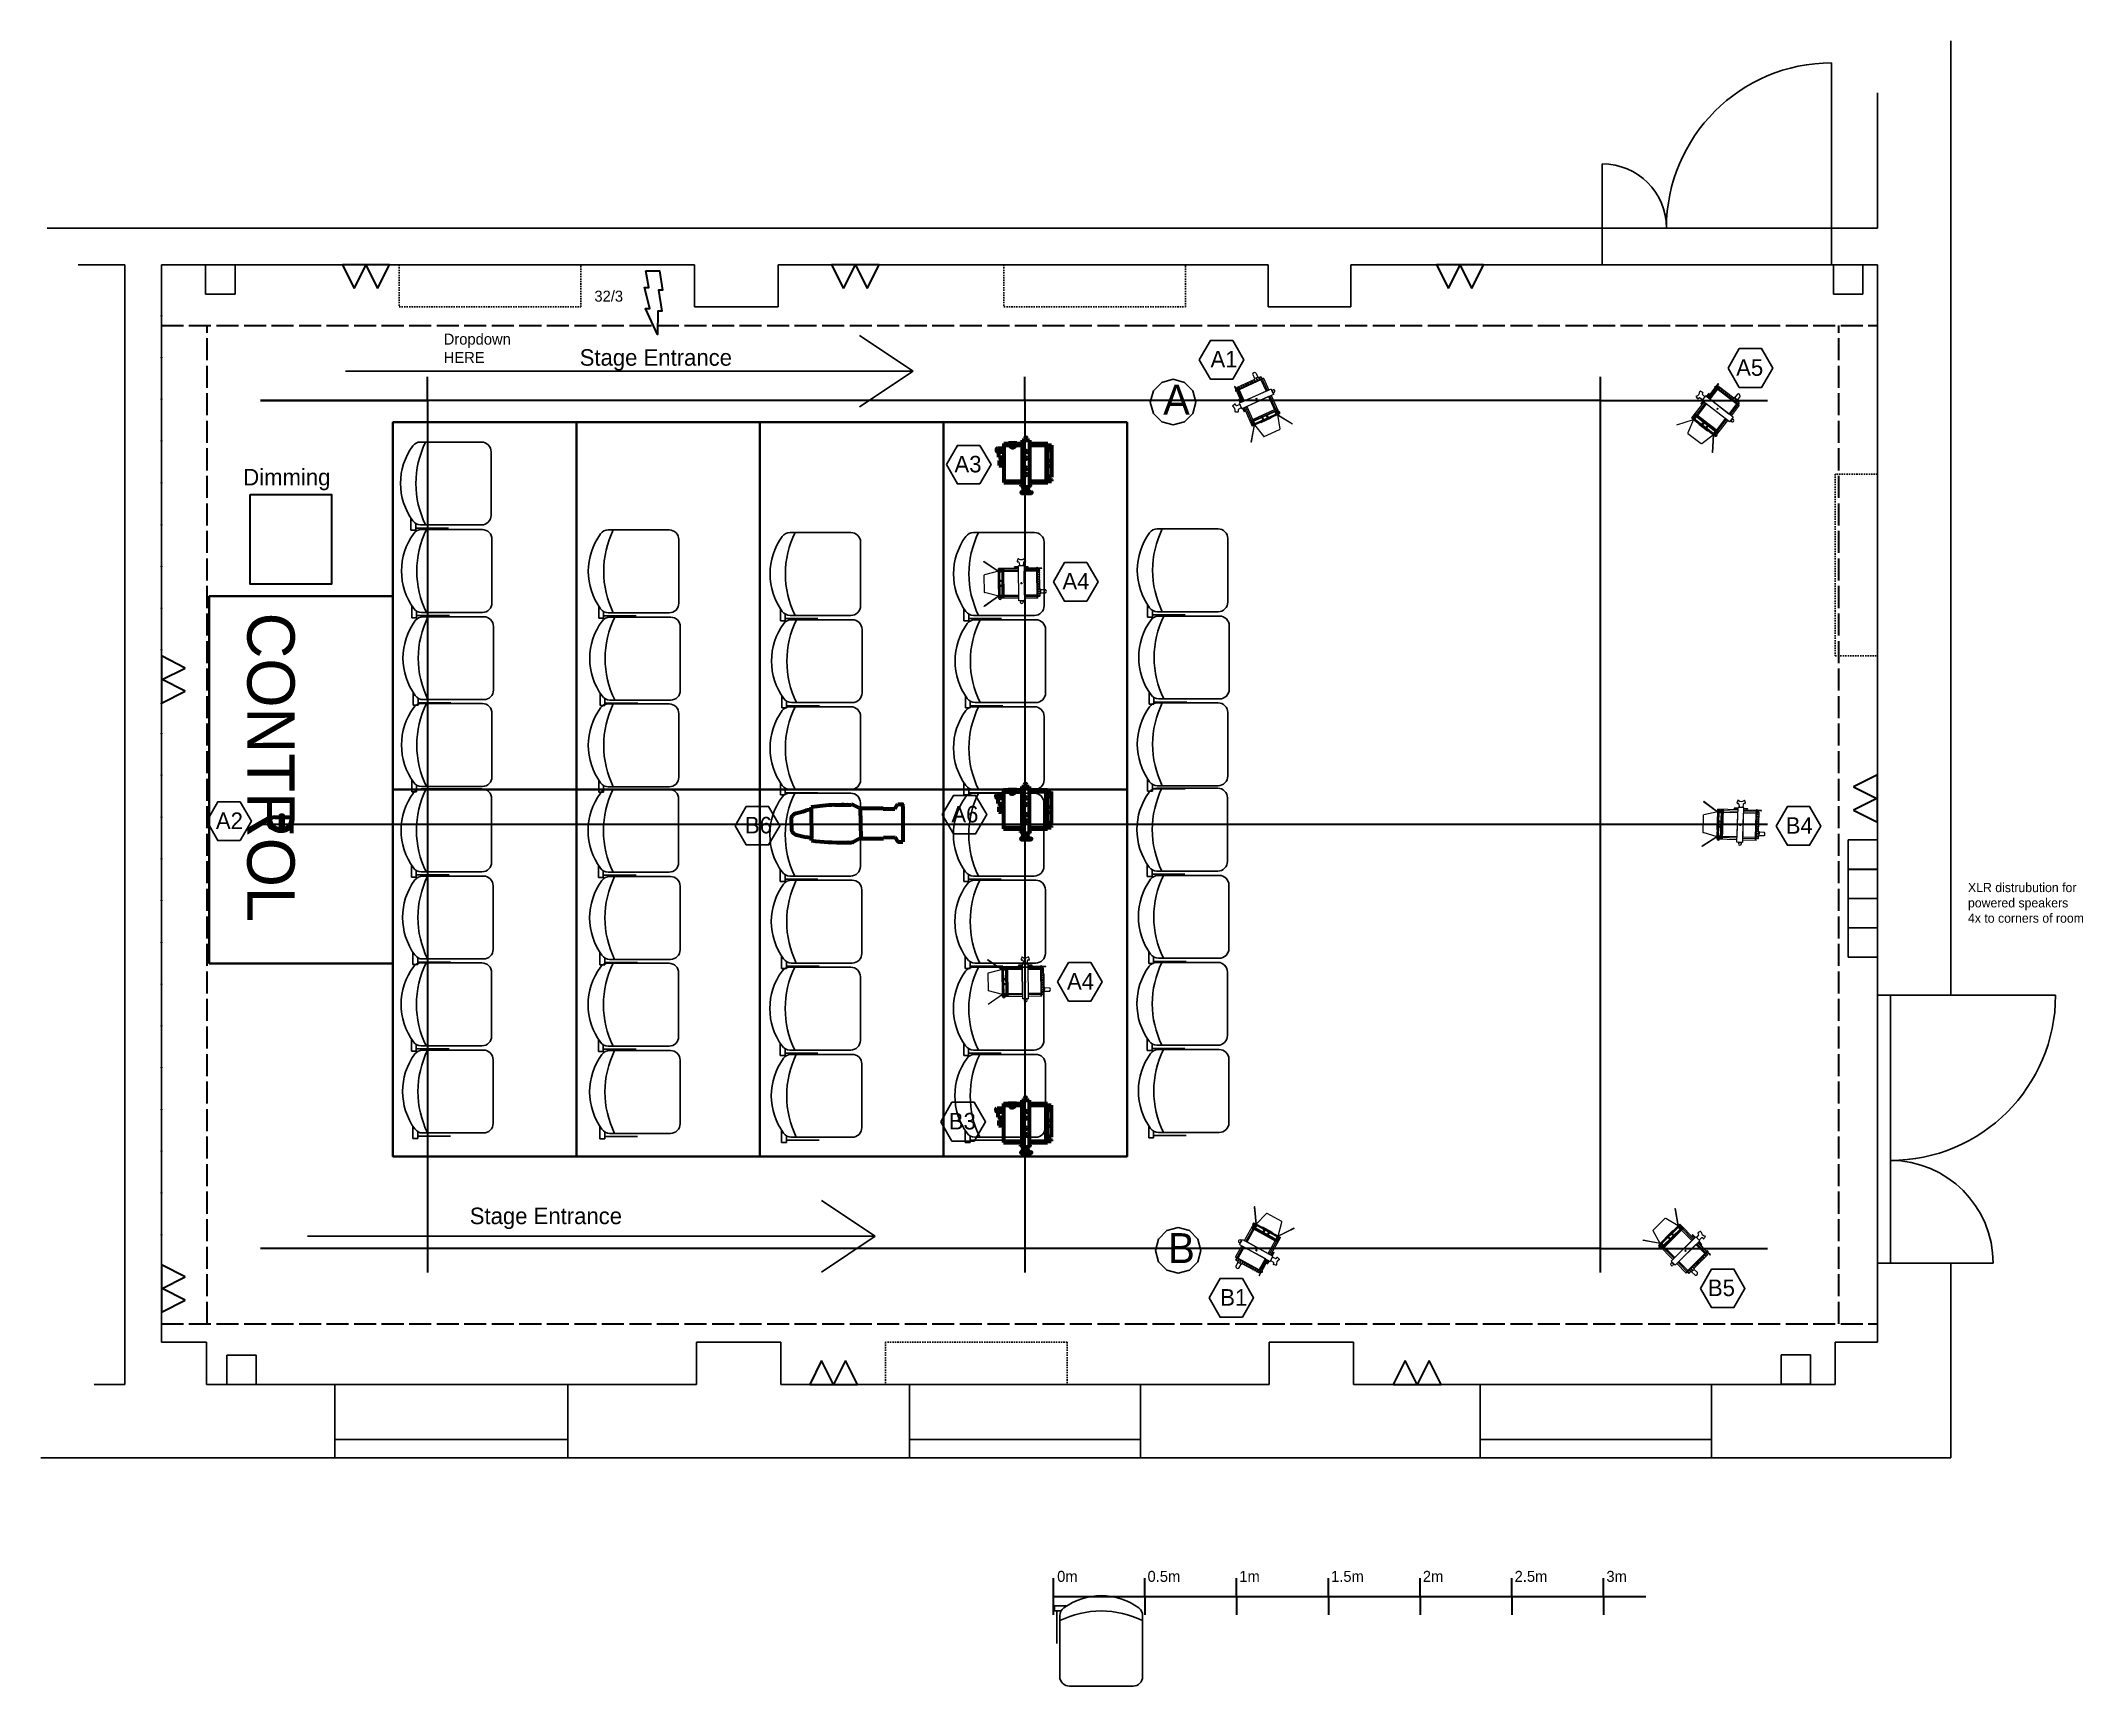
# Model space of a CAD drawing. Header units: millimetres. Extents: x -66 to 1047, y -164 to 732.
import ezdxf

# ---------------------------------------------------------------- set-up
doc = ezdxf.new("R2010")
doc.units = ezdxf.units.MM
doc.linetypes.add('ACAD_ISO02W100', pattern=[15, 12, -3])
doc.linetypes.add('JIS_02_0.7', pattern=[1.35, 0.75, -0.6])
for name, color, linetype, lineweight in [('Curtain Track', 104, 'ACAD_ISO02W100', 30), ('LANTERNS', 7, 'Continuous', 20), ('LX', 7, 'Continuous', 60), ('Rig', 30, 'Continuous', 30), ('SCALE', 230, 'Continuous', 30), ('Sockets', 40, 'Continuous', 30), ('Staging', 96, 'Continuous', 35)]:
    doc.layers.add(name, color=color, linetype=linetype, lineweight=lineweight)
for name, color, linetype in [('Doors', 16, 'Continuous'), ('LX NOTES', 210, 'Continuous'), ('Notes', 10, 'Continuous'), ('Radiators', 19, 'JIS_02_0.7'), ('SEAT', 8, 'Continuous'), ('TEXT', 5, 'Continuous'), ('Windows', 150, 'Continuous'), ('XLR', 220, 'Continuous')]:
    doc.layers.add(name, color=color, linetype=linetype)

# ---------------------------------------------------------------- blocks, each defined once
blk = doc.blocks.new('1525059p')
at = {"layer": 'SEAT'}
for p, q in [((0.005, -0.012), (0.005, 0.013)), ((0.005, 0.013), (0.067, 0.013)), ((0.005, -0.012), (0.04, -0.012)), ((0.017, -0.012), (0.017, -0.182))]:
    blk.add_line(p, q, dxfattribs=at)
blk.add_lwpolyline([(0.463, -0.037), (0.463, -0.353, -0.414214), (0.413, -0.403), (0.083, -0.403, -0.414214), (0.033, -0.353), (0.033, -0.037, -0.238831), (0.054, 0.003, -0.32753), (0.443, 0.003, -0.238831)], format="xyb", close=True, dxfattribs=at)
blk.add_arc((0.248, -0.5), 0.487, 63.8162, 116.1838, dxfattribs=at)
blk = doc.blocks.new('1KW')
at = {"layer": 'LX'}
for p, q in [((1047.8, 503.2), (1051.3, 503.2)), ((1047.8, 501.2), (1051.3, 501.2)), ((1048.3, 501.2), (1048.3, 498.2)), ((1051.3, 505.7), (1051.3, 484.4)), ((1051.3, 505.7), (1053.8, 505.7)), ((1051.3, 504.9), (1054.3, 504.9)), ((1053.8, 506), (1053.8, 505.7)), ((1053.8, 506), (1058.3, 506)), ((1054.6, 504.5), (1053.8, 505.7)), ((1057.6, 504.5), (1058.3, 505.7)), ((1057.9, 504.9), (1061.3, 504.9)), ((1058.3, 506), (1058.3, 505.7)), ((1058.3, 505.7), (1061.3, 505.7)), ((1061.3, 507.6), (1065.3, 507.6)), ((1061.3, 507.6), (1061.3, 495.1)), ((1062.4, 507.6), (1062.4, 507.9)), ((1062.4, 507.9), (1064.2, 507.9)), ((1062.6, 507.9), (1062.6, 508.5)), ((1062.6, 508.5), (1064.1, 508.5)), ((1062.9, 507.9), (1062.9, 508.5)), ((1063.7, 507.9), (1063.7, 508.5)), ((1064.1, 507.9), (1064.1, 508.5)), ((1064.2, 507.6), (1064.2, 507.9)), ((1065.3, 507.6), (1065.3, 495.1)), ((1065.3, 505.7), (1075.3, 505.7)), ((1065.3, 504.9), (1077.3, 504.9)), ((1074.3, 505.7), (1074.3, 484.4)), ((1074.9, 504.9), (1074.9, 485.2)), ((1074.9, 502.8), (1077.3, 502.8)), ((1074.9, 502.1), (1077.3, 502.1)), ((1075.3, 505.7), (1075.3, 504.9)), ((1077.3, 504.9), (1077.3, 487.3)), ((1077.3, 504.9), (1077.3, 487.3)), ((1048.3, 498.2), (1051.3, 498.2)), ((1048.8, 496.5), (1050.3, 496.7)), ((1048.8, 496.5), (1048.8, 493.7)), ((1048.8, 493.7), (1050.3, 493.5)), ((1050.3, 496.7), (1050.3, 493.5)), ((1050.3, 496.1), (1051.3, 496.1)), ((1050.3, 494.1), (1051.3, 494.1)), ((1061.3, 495.1), (1061.3, 481.9)), ((1065.3, 495.1), (1065.3, 481.9)), ((1074.9, 496.5), (1077.3, 496.5)), ((1074.9, 493.5), (1077.3, 493.5)), ((1051.3, 485.2), (1061.3, 485.2)), ((1051.3, 484.4), (1061.3, 484.4)), ((1060.8, 483.1), (1061.3, 483.8)), ((1060.8, 483.1), (1061.3, 483.1)), ((1060.8, 482.5), (1060.8, 483.1)), ((1060.8, 482.5), (1061.3, 482.5)), ((1061.2, 479.4), (1066.1, 479.4)), ((1061.2, 478.6), (1063.2, 478.4)), ((1065.3, 481.9), (1061.3, 481.9)), ((1062, 480.4), (1062, 481.9)), ((1062, 480.4), (1064.6, 480.4)), ((1063.2, 478.4), (1066.1, 478.6)), ((1064.6, 480.4), (1064.6, 481.9)), ((1065.3, 485.2), (1077.3, 485.2)), ((1065.3, 484.4), (1075.3, 484.4)), ((1065.3, 483.8), (1065.8, 483.1)), ((1065.3, 483.1), (1065.8, 483.1)), ((1065.3, 482.5), (1065.8, 482.5)), ((1065.8, 482.5), (1065.8, 483.1)), ((1074.9, 488), (1077.3, 488)), ((1074.9, 485.5), (1075.8, 485.5)), ((1075.3, 485.2), (1075.3, 484.4)), ((1075.8, 487.3), (1075.8, 485.5)), ((1075.8, 487.3), (1077.3, 487.3)), ((1075.8, 486.2), (1077.3, 486.2)), ((1076.1, 486.2), (1076.1, 485.5)), ((1076.1, 485.5), (1077, 485.5)), ((1077, 486.2), (1077.1, 486.2)), ((1077, 486.2), (1077, 485.5)), ((1077.1, 486.2), (1077.3, 485.9)), ((1077.3, 486.2), (1077.3, 485.2)), ((1077.3, 486.2), (1077.3, 485.2))]:
    blk.add_line(p, q, dxfattribs=at)
for points in [[(1057.1, 504.5, 0.170999), (1057, 504.7, 0.104844), (1056.8, 504.8, 0.06644), (1056.5, 505, 0.052582), (1056.1, 505, 0.052582), (1055.7, 505, 0.06644), (1055.4, 504.9, 0.104844), (1055.2, 504.7, 0.170999), (1055.1, 504.5, 0.170999), (1055.2, 504.3, 0.104844), (1055.4, 504.1, 0.06644), (1055.7, 504, 0.052582), (1056.1, 504, 0.052582), (1056.5, 504, 0.06644), (1056.8, 504.1, 0.104844), (1057, 504.3, 0.170999)], [(1057, 504.4, 0.170999), (1057, 504.5, 0.104844), (1056.8, 504.7, 0.06644), (1056.5, 504.8, 0.052582), (1056.1, 504.8, 0.052582), (1055.7, 504.8, 0.06644), (1055.5, 504.7, 0.104844), (1055.3, 504.5, 0.170999), (1055.2, 504.4, 0.170999), (1055.3, 504.3, 0.104844), (1055.4, 504.1, 0.06644), (1055.7, 504, 0.052582), (1056.1, 504, 0.052582), (1056.5, 504, 0.06644), (1056.8, 504.1, 0.104844), (1057, 504.3, 0.170999)]]:
    blk.add_lwpolyline(points, format="xyb", close=True, dxfattribs=at)
for centre in [(1063.3, 501.3), (1063.3, 488.8)]:
    blk.add_circle(centre, 0.55, dxfattribs=at)
for centre, radius, start, end in [((1048.4, 502.2), 1.19, 122.8605, 236.9244), ((1056.1, 505.1), 1.63, 203.1725, 336.6124), ((1063.3, 508.3), 0.767, 12.0626, 167.7222), ((1063.3, 497.8), 0.55, 359.8924, 179.8924), ((1063.3, 497.8), 0.55, 179.8924, 359.8924), ((1063.3, 492.3), 0.55, 359.8924, 179.8924), ((1063.3, 492.3), 0.55, 179.8924, 359.8924), ((1061.2, 479), 0.4, 89.8924, 269.8924), ((1060.9, 480.4), 1.02, 287.9397, 1.8611), ((1065.5, 480.4), 0.999, 177.2108, 252.5581), ((1066.1, 479), 0.4, 269.8924, 89.8924)]:
    blk.add_arc(centre, radius, start, end, dxfattribs=at)
blk = doc.blocks.new('1KW new')
at = {"layer": 'Sockets'}
blk.add_blockref('1KW', (-1063.4, -495.1), dxfattribs=at)
blk = doc.blocks.new('S4')
at = {"layer": 'LX'}
for p, q in [((1193.5, 492.2, 17732), (1197.1, 493.1, 17732)), ((1197.1, 493.1, 17732), (1198.7, 493.5, 17732)), ((1201.7, 494.1, 17732), (1198.7, 493.5, 17732)), ((1201.7, 495.4, 17732), (1201.7, 494.1, 17732)), ((1201.7, 494.1, 17732), (1201.8, 478.5, 17732)), ((1214.4, 496.6, 17732), (1218.2, 496.7, 17732)), ((1218.2, 496.7, 17732), (1219.7, 496.7, 17732)), ((1219.7, 496.7, 17732), (1221.5, 496.7, 17732)), ((1221.5, 496.7, 17732), (1221.4, 496.7, 17732)), ((1221.5, 496.7, 17732), (1223.3, 496.7, 17732)), ((1222.1, 496.7, 17732), (1223.3, 496.7, 17732)), ((1227.5, 495, 17732), (1224.6, 496.5, 17732)), ((1228.4, 494.8, 17732), (1240.9, 494.9, 17732)), ((1228.4, 494.8, 17732), (1228.6, 478.3, 17732)), ((1240.9, 494.9, 17732), (1240.9, 494.4, 17732)), ((1240.9, 494.4, 17732), (1245.3, 494.4, 17732)), ((1245.3, 494.4, 17732), (1246.6, 494.4, 17732)), ((1246.1, 494.4, 17732), (1246.8, 494.5, 17732)), ((1246.8, 494.5, 17732), (1246.8, 494.5, 17732)), ((1246.8, 494.5, 17732), (1247.2, 494.5, 17732)), ((1247.2, 494.5, 17732), (1248.8, 497, 17732)), ((1248.8, 497, 17732), (1251.4, 497, 17732)), ((1248.8, 497, 17732), (1251.5, 497, 17732)), ((1251.5, 495.7, 17732), (1251.5, 497, 17732)), ((1251.5, 495.7, 17732), (1251.6, 476.5, 17732)), ((1190.8, 489.5, 17732), (1190.8, 489.3, 17732)), ((1190.8, 489.3, 17732), (1190.9, 483.1, 17732)), ((1190.8, 489.2, 17732), (1190.8, 489.3, 17732)), ((1190.9, 483, 17732), (1190.9, 483.1, 17732)), ((1193.6, 480.3, 17732), (1197.2, 479.4, 17732)), ((1197.2, 479.4, 17732), (1198.8, 479.1, 17732)), ((1201.8, 478.5, 17732), (1198.8, 479.1, 17732)), ((1201.8, 477.2, 17732), (1201.8, 478.5, 17732)), ((1241, 478.9, 17732), (1247.4, 479, 17732)), ((1241, 478.9, 17732), (1241, 478.4, 17732)), ((1249, 476.5, 17732), (1247.4, 479, 17732)), ((1219.9, 476.2, 17732), (1221.6, 476.2, 17732)), ((1221.1, 476.2, 17732), (1221.2, 476.2, 17732)), ((1221.7, 476.2, 17732), (1221.6, 476.2, 17732)), ((1221.8, 476.2, 17732), (1223.5, 476.2, 17732)), ((1227.7, 478.1, 17732), (1224.7, 476.5, 17732)), ((1228.6, 478.3, 17732), (1241, 478.4, 17732)), ((1249, 476.5, 17732), (1251.6, 476.5, 17732))]:
    blk.add_line(p, q, dxfattribs=at)
for centre, radius, start, end in [((1192.7, 489.3, 17732), 1.9, 133.097, 180.5069), ((1197.7, 483.7, 17732), 9.45, 116.6883, 132.1261), ((1220, 365.4, 17732), 131.3, 92.4657, 98.0308), ((1220, 365.4, 17732), 131.3, 90.1402, 90.8069), ((1223.4, 494.1, 17732), 2.66, 63.2933, 90.5069), ((1228.4, 496.7, 17732), 1.9, 243.2933, 270.5069), ((1251.4, 497, 17732), 0.038, 0.5069, 90.5069), ((1251.3, 495.7, 17732), 0.19, 324.7406, 0.5069), ((1192.8, 483.1, 17732), 1.9, 180.5069, 227.9168), ((1197.7, 488.8, 17732), 9.45, 228.8877, 244.3255), ((1217.9, 607.5, 17732), 131.3, 262.983, 270.8736), ((1223.5, 478.9, 17732), 2.66, 270.5069, 297.7205), ((1228.6, 476.4, 17732), 1.9, 90.5069, 117.7205), ((1249, 476.5, 17732), 0.038, 213.1072, 270.5069)]:
    blk.add_arc(centre, radius, start, end, dxfattribs=at)
blk = doc.blocks.new('S4 New')
at = {"layer": 'Sockets'}
blk.add_blockref('S4', (494.9, 264.1), dxfattribs=at)
blk = doc.blocks.new('s4 new new')
at = {"layer": 'Sockets'}
blk.add_blockref('S4 New', (-1714, -753.7), dxfattribs=at)
blk = doc.blocks.new('A$C06720938')
at = {"layer": 'LANTERNS'}
for p, q in [((0, 340), (1, 340)), ((54, 260), (0, 339)), ((55, 261), (1, 340)), ((54, 260), (75, 337)), ((169, 339), (78, 339)), ((191, 260), (172, 336)), ((245, 339), (191, 261)), ((246, 338), (191, 260)), ((245, 339), (246, 338)), ((41, 151), (42, 260)), ((41, 230), (204, 230)), ((42, 260), (205, 260)), ((42, 246), (47, 246)), ((42, 237), (205, 237)), ((46, 245), (46, 246)), ((46, 245), (55, 245)), ((46, 243), (55, 243)), ((46, 237), (46, 243)), ((46, 237), (55, 237)), ((47, 246), (47, 260)), ((47, 258), (53, 258)), ((47, 253), (53, 253)), ((47, 250), (53, 250)), ((198, 256), (48, 256)), ((48, 256), (48, 254)), ((198, 254), (48, 254)), ((50, 151), (51, 237)), ((51, 237), (51, 243)), ((53, 245), (53, 260)), ((53, 240), (53, 243)), ((53, 241), (194, 240)), ((53, 240), (55, 240)), ((93, 260), (54, 260)), ((54, 260), (54, 256)), ((55, 243), (55, 245)), ((55, 240), (192, 239)), ((55, 240), (55, 237)), ((57, 230), (188, 230)), ((57, 151), (57, 230)), ((57, 151), (57, 230)), ((58, 241), (58, 260)), ((62, 260), (58, 241)), ((153, 262), (93, 262)), ((93, 256), (93, 262)), ((105, 256), (105, 258)), ((109, 240), (105, 254)), ((112, 256), (112, 260)), ((112, 240), (112, 254)), ((134, 256), (134, 260)), ((134, 240), (134, 254)), ((138, 240), (141, 254)), ((141, 256), (142, 258)), ((153, 256), (153, 262)), ((191, 260), (153, 260)), ((184, 260), (189, 240)), ((188, 151), (188, 230)), ((188, 151), (188, 230)), ((189, 240), (189, 260)), ((191, 260), (191, 256)), ((201, 245), (192, 245)), ((192, 242), (192, 245)), ((201, 242), (192, 242)), ((194, 239), (192, 239)), ((192, 239), (192, 237)), ((201, 237), (192, 237)), ((194, 245), (194, 260)), ((201, 257), (194, 257)), ((201, 252), (194, 252)), ((201, 250), (194, 250)), ((194, 239), (194, 242)), ((195, 151), (196, 237)), ((196, 237), (196, 242)), ((198, 256), (198, 254)), ((201, 252), (201, 257)), ((201, 245), (201, 250)), ((201, 237), (201, 242)), ((204, 151), (205, 260)), ((26, 143), (19, 143)), ((26, 128), (19, 128)), ((26, 128), (26, 143)), ((27, 142), (26, 142)), ((27, 129), (26, 129)), ((27, 127), (27, 143)), ((28, 143), (27, 143)), ((28, 127), (27, 127)), ((28, 151), (218, 150)), ((28, 119), (28, 151)), ((28, 127), (28, 143)), ((28, 119), (218, 118)), ((41, 47), (41, 119)), ((50, 37), (50, 119)), ((57, 151), (188, 151)), ((57, 119), (188, 119)), ((57, 50), (57, 119)), ((57, 50), (57, 119)), ((118, 135), (128, 135)), ((123, 140), (123, 130)), ((188, 50), (188, 119)), ((188, 50), (188, 119)), ((195, 36), (195, 119)), ((202, 50), (202, 119)), ((211, 164), (204, 162)), ((204, 46), (204, 119)), ((210, 97), (211, 118)), ((211, 150), (211, 171)), ((211, 171), (213, 171)), ((212, 97), (213, 118)), ((213, 150), (213, 171)), ((218, 118), (218, 150)), ((218, 124), (218, 144)), ((220, 144), (218, 144)), ((220, 124), (218, 124)), ((235, 146), (220, 144)), ((235, 123), (220, 124)), ((240, 151), (240, 154)), ((240, 114), (240, 118)), ((255, 153), (243, 157)), ((255, 115), (243, 112)), ((41, 50), (204, 50)), ((41, 47), (204, 46)), ((51, 35), (65, 35)), ((53, 37), (53, 47)), ((57, 50), (188, 50)), ((62, 37), (62, 47)), ((65, 31), (65, 47)), ((65, 31), (88, 30)), ((67, 5), (67, 31)), ((75, 37), (75, 47)), ((78, 37), (78, 47)), ((86, 5), (86, 30)), ((88, 30), (88, 46)), ((88, 35), (193, 35)), ((91, 37), (92, 46)), ((101, 37), (101, 46)), ((105, 37), (105, 46)), ((114, 37), (114, 46)), ((118, 37), (118, 46)), ((127, 37), (127, 46)), ((131, 37), (131, 46)), ((140, 37), (140, 46)), ((144, 37), (144, 46)), ((153, 36), (154, 46)), ((157, 36), (157, 46)), ((167, 36), (167, 46)), ((170, 36), (170, 46)), ((180, 36), (180, 46)), ((183, 36), (183, 46)), ((191, 36), (191, 46)), ((202, 23), (202, 46)), ((202, 23), (204, 23)), ((210, 104), (204, 107)), ((204, 23), (204, 43)), ((210, 97), (212, 97))]:
    blk.add_line(p, q, dxfattribs=at)
for centre, radius, start, end in [((78, 336), 3, 89.7621, 164.7479), ((169, 336), 3, 14.1789, 89.7621), ((44, 253), 7.33, 107.0687, 252.4556), ((20, 135), 7.68, 102.2669, 257.2573), ((235, 151), 5, 275.4727, 359.7621), ((235, 118), 5, 359.7621, 84.0515), ((242, 154), 2.5, 74.238, 179.7621), ((242, 114), 2.5, 179.7621, 285.2862), ((278, 134), 26.5, 142.2094, 217.9662), ((255, 151), 2, 337.1742, 74.238), ((255, 117), 2, 285.2862, 22.35), ((51, 37), 1.75, 179.7621, 359.7621), ((64, 37), 1.75, 179.7621, 359.7621), ((77, 11), 11.5, 213.8115, 325.7128), ((77, 37), 1.75, 179.7621, 359.7621), ((90, 37), 1.75, 179.7621, 359.7621), ((103, 37), 1.75, 179.7621, 359.7621), ((116, 37), 1.75, 179.7621, 359.7621), ((129, 37), 1.75, 179.7621, 359.7621), ((142, 37), 1.75, 179.7621, 359.7621), ((155, 36), 1.75, 179.7621, 359.7621), ((168, 36), 1.75, 179.7621, 359.7621), ((181, 36), 1.75, 179.7621, 359.7621), ((193, 36), 1.75, 179.7621, 359.7621), ((204, 48), 2.5, 216.632, 89.7621), ((204, 48), 4.5, 269.7621, 89.7621)]:
    blk.add_arc(centre, radius, start, end, dxfattribs=at)
blk = doc.blocks.new('650W')
at = {"layer": 'LX', "xscale": 0.1, "yscale": 0.1, "zscale": 0.1, "rotation": 270}
blk.add_blockref('A$C06720938', (1047.9, 436.1), dxfattribs=at)
blk = doc.blocks.new('650W new')
at = {"layer": 'Sockets'}
blk.add_blockref('650W', (-1060.8, -423.2), dxfattribs=at)
blk = doc.blocks.new('birdie')
at = {"layer": 'LX'}
for p, q in [((646.5, 334), (657.5, 334)), ((648.7, 334), (648.7, 343.2)), ((655.1, 343.2), (655.1, 334))]:
    blk.add_line(p, q, dxfattribs=at)
blk.add_lwpolyline([(647.7, 338.6), (656.1, 338.6), (656.1, 340.2), (647.7, 340.2)], close=True, dxfattribs=at)
blk.add_circle((652, 339.5), 0.548, dxfattribs=at)
blk.add_arc((651.9, 343.3), 3.21, 358.6216, 181.3784, dxfattribs=at)
blk = doc.blocks.new('birdie new')
at = {"layer": 'LX'}
blk.add_blockref('birdie', (-652, -339.5), dxfattribs=at)

msp = doc.modelspace()

# ---------------------------------------------------------------- linework, layer by layer
for p, q in [((975, 630), (975, 732)), ((935, 630), (935, 703.7)), ((-20, 630), (-62.3, 630)), ((785, 630), (-20, 630)), ((910, 630), (935, 630)), ((975, 630), (975, 212)), ((-20, 610), (-45.4, 610)), ((-20, 0), (-20, 610)), ((129.5, 610), (0, 610)), ((0, 610), (0, 605)), ((0, 605), (0, 68)), ((228.5, 610), (129.5, 610)), ((290.5, 610), (228.5, 610)), ((290.5, 587), (290.5, 610)), ((459, 610), (336, 610)), ((336, 610), (336, 587)), ((558, 610), (459, 610)), ((603, 610), (558, 610)), ((603, 587), (603, 610)), ((785, 610), (648, 610)), ((648, 610), (648, 587)), ((910, 610), (785, 610)), ((935, 610), (910, 610)), ((935, 496), (935, 610)), ((336, 587), (290.5, 587)), ((648, 587), (603, 587)), ((935, 128.1), (935, 498.1)), ((935, 397), (935, 496)), ((935, 66), (935, 212)), ((0, 68), (0, 23)), ((935, 23), (935, 66)), ((975, 23), (975, 66)), ((24.5, 23), (0, 23)), ((24.5, 0), (24.5, 23)), ((291.5, 0), (291.5, 23)), ((291.5, 23), (337.5, 23)), ((337.5, 23), (337.5, 0)), ((603.5, 0), (603.5, 23)), ((603.5, 23), (649.5, 23)), ((649.5, 23), (649.5, 0)), ((912, 0), (912, 23)), ((912, 23), (935, 23)), ((975, 23), (975, -40)), ((-20, 0), (-36.6, 0)), ((24.5, 0), (94.5, 0)), ((94.5, 0), (221.5, 0)), ((221.5, 0), (291.5, 0)), ((337.5, 0), (407.5, 0)), ((407.5, 0), (533.5, 0)), ((533.5, 0), (603.5, 0)), ((649.5, 0), (718.5, 0)), ((718.5, 0), (844.5, 0)), ((844.5, 0), (912, 0)), ((-20, -40), (-65.7, -40)), ((0, -40), (-20, -40)), ((0, -40), (975, -40))]:
    msp.add_line(p, q)
at = {"layer": 'Curtain Track'}
for p, q in [((0, 577), (935, 577)), ((25, 33), (25, 577)), ((914, 33), (914, 577)), ((0, 33), (935, 33))]:
    msp.add_line(p, q, dxfattribs=at)
at = {"layer": 'Doors'}
for p, q in [((910, 630), (910, 720)), ((785, 630), (785, 665)), ((785, 630), (785, 610)), ((785, 630), (910, 630)), ((910, 630), (910, 610)), ((785, 610), (820, 610)), ((820, 610), (910, 610)), ((935, 122), (935, 212)), ((935, 212), (942, 212)), ((942, 212), (1032, 212)), ((942, 212), (942, 66)), ((935, 66), (935, 122)), ((942, 66), (935, 66)), ((942, 66), (998, 66))]:
    msp.add_line(p, q, dxfattribs=at)
for centre, radius, start, end in [((910, 630), 90, 90, 180), ((785, 630), 35, 0, 90), ((942, 212), 90, 270, 0), ((942, 66), 56, 0, 90)]:
    msp.add_arc(centre, radius, start, end, dxfattribs=at)
at = {"layer": 'LX NOTES'}
for points in [[(565.4, 558.3), (571.5, 547.7), (583.7, 547.7), (589.7, 558.3), (583.7, 568.8), (571.5, 568.8)], [(853.6, 553.7), (859.7, 543.2), (871.8, 543.2), (877.9, 553.7), (871.8, 564.3), (859.7, 564.3)], [(538.8, 535.2), (540.5, 529), (545, 524.4), (551.2, 522.8), (557.4, 524.4), (561.9, 529), (563.6, 535.2), (561.9, 541.4), (557.4, 545.9), (551.2, 547.6), (545, 545.9), (540.5, 541.4)], [(427.7, 501.1), (433.7, 490.6), (445.9, 490.6), (452, 501.1), (445.9, 511.6), (433.7, 511.6)], [(486, 437.3), (492.1, 426.7), (504.2, 426.7), (510.3, 437.3), (504.2, 447.8), (492.1, 447.8)], [(24.7, 306.8), (30.7, 296.3), (42.9, 296.3), (49, 306.8), (42.9, 317.4), (30.7, 317.4)], [(312.6, 304.4), (318.6, 293.9), (330.8, 293.9), (336.9, 304.4), (330.8, 314.9), (318.6, 314.9)], [(425.4, 310.4), (431.5, 299.9), (443.6, 299.9), (449.7, 310.4), (443.6, 320.9), (431.5, 320.9)], [(879.8, 304.2), (885.9, 293.7), (898, 293.7), (904.1, 304.2), (898, 314.8), (885.9, 314.8)], [(488.2, 219.3), (494.3, 208.8), (506.4, 208.8), (512.5, 219.3), (506.4, 229.8), (494.3, 229.8)], [(424.7, 143.1), (430.7, 132.6), (442.9, 132.6), (449, 143.1), (442.9, 153.7), (430.7, 153.7)], [(541.6, 73), (543.2, 66.8), (547.8, 62.3), (554, 60.6), (560.2, 62.3), (564.7, 66.8), (566.4, 73), (564.7, 79.2), (560.2, 83.8), (554, 85.4), (547.8, 83.8), (543.2, 79.2)], [(570.8, 47.1), (576.8, 36.6), (589, 36.6), (595.1, 47.1), (589, 57.7), (576.8, 57.7)], [(838.5, 52.3), (844.6, 41.8), (856.8, 41.8), (862.8, 52.3), (856.8, 62.8), (844.6, 62.8)]]:
    msp.add_lwpolyline(points, close=True, dxfattribs=at)
at = {"layer": 'Radiators'}
for p, q in [((129.5, 610), (129.5, 587)), ((228.5, 587), (228.5, 610)), ((459, 610), (459, 587)), ((558, 587), (558, 610)), ((129.5, 587), (228.5, 587)), ((459, 587), (558, 587)), ((935, 496), (912, 496)), ((912, 496), (912, 397)), ((912, 397), (935, 397)), ((493.5, 23), (394.5, 23)), ((394.5, 23), (394.5, 0)), ((493.5, 23), (493.5, 0))]:
    msp.add_line(p, q, dxfattribs=at)
at = {"layer": 'Rig'}
for p, q in [((145, 536), (145, 549)), ((470.5, 536), (470.5, 549)), ((784, 61), (784, 549)), ((784, 536), (54, 536)), ((54, 536), (145, 536)), ((145, 536), (145, 74)), ((470.5, 536), (470.5, 74)), ((784, 536), (875, 536)), ((875, 305), (54, 305)), ((784, 74), (54, 74)), ((145, 74), (145, 61)), ((470.5, 74), (470.5, 61)), ((784, 74), (875, 74))]:
    msp.add_line(p, q, dxfattribs=at)
for p in [(0, 582.2), (0, 559.5), (0, 536.7), (0, 514), (0, 491.2), (0, 468.4), (0, 445.7), (0, 422.9), (0, 400.2), (0, 371), (0, 354.6), (0, 331.9), (0, 309.1), (0, 286.4), (0, 263.6), (0, 240.8), (0, 218.1), (0, 195.3), (0, 172.6), (0, 149.8), (0, 127), (0, 104.3), (0, 81.5)]:
    msp.add_point(p, dxfattribs=at)
at = {"layer": 'SCALE'}
for p, q in [((485.8, -105.6), (485.8, -125.6)), ((535.8, -115.6), (535.8, -105.6)), ((585.8, -115.6), (585.8, -105.6)), ((635.8, -115.6), (635.8, -105.6)), ((685.8, -115.6), (685.8, -105.6)), ((735.8, -115.6), (735.8, -105.6)), ((785.8, -115.6), (785.8, -105.6)), ((485.8, -115.6), (808.7, -115.6)), ((485.8, -115.6), (535.8, -115.6)), ((535.8, -115.6), (535.8, -125.6)), ((535.8, -115.6), (585.8, -115.6)), ((585.8, -115.6), (585.8, -125.6)), ((585.8, -115.6), (635.8, -115.6)), ((635.8, -115.6), (635.8, -125.6)), ((635.8, -115.6), (685.8, -115.6)), ((685.8, -115.6), (685.8, -125.6)), ((685.8, -115.6), (735.8, -115.6)), ((685.8, -115.6), (735.8, -115.6)), ((735.8, -115.6), (735.8, -125.6)), ((735.8, -115.6), (785.8, -115.6)), ((785.8, -115.6), (785.8, -125.6))]:
    msp.add_line(p, q, dxfattribs=at)
at = {"layer": 'Sockets'}
for p, q in [((111.6, 610), (98.6, 610)), ((98.6, 610), (105.1, 597)), ((105.1, 597), (111.6, 610)), ((124.3, 610), (111.3, 610)), ((111.3, 610), (117.8, 597)), ((117.8, 597), (124.3, 610)), ((378.1, 610), (365.1, 610)), ((365.1, 610), (371.6, 597)), ((371.6, 597), (378.1, 610)), ((391.1, 610), (378.1, 610)), ((378.1, 610), (384.6, 597)), ((384.6, 597), (391.1, 610)), ((707.7, 610), (694.7, 610)), ((694.7, 610), (701.2, 597)), ((701.2, 597), (707.7, 610)), ((720.4, 610), (707.4, 610)), ((707.4, 610), (713.9, 597)), ((713.9, 597), (720.4, 610)), ((13, 390.3), (0, 396.9)), ((0, 396.9), (0, 383.8)), ((0, 383.8), (13, 390.3)), ((13, 377.6), (0, 384.2)), ((0, 384.2), (0, 371.1)), ((0, 371.1), (13, 377.6)), ((935, 332.1), (922, 325.5)), ((922, 325.5), (935, 319)), ((935, 319), (935, 332.1)), ((935, 319.4), (922, 312.8)), ((922, 312.8), (935, 306.3)), ((935, 306.3), (935, 319.4)), ((13, 58.6), (0, 65.1)), ((0, 65.1), (0, 52.1)), ((0, 52.1), (13, 58.6)), ((13, 45.9), (0, 52.4)), ((0, 52.4), (0, 39.4)), ((0, 39.4), (13, 45.9)), ((359.7, 13), (353.2, 0)), ((366.2, 0), (359.7, 13)), ((372.7, 13), (366.2, 0)), ((379.2, 0), (372.7, 13)), ((677.7, 13), (671.2, 0)), ((684.2, 0), (677.7, 13)), ((690.7, 13), (684.2, 0)), ((697.2, 0), (690.7, 13)), ((366.2, 0), (379.2, 0)), ((353.2, 0), (366.2, 0)), ((671.2, 0), (684.2, 0)), ((684.2, 0), (697.2, 0))]:
    msp.add_line(p, q, dxfattribs=at)
msp.add_lwpolyline([(263.9, 606.7), (271.4, 606.7), (273.1, 596.1), (270.8, 596.1), (272.7, 584.7), (270.5, 584.7), (270.2, 572.1), (263.8, 586.1), (266.2, 586.1), (263.2, 597.7), (265.5, 597.7), (263.9, 606.7)], dxfattribs=at)
msp.add_lwpolyline([(48.4, 484.9), (92.6, 484.9), (92.6, 436), (48.4, 436)], close=True, dxfattribs=at)
at = {"layer": 'Staging'}
for points in [[(226.1, 524.2), (126.1, 524.2), (126.1, 324.2), (226.1, 324.2)], [(326.1, 524.2), (226.1, 524.2), (226.1, 324.2), (326.1, 324.2)], [(426.1, 524.2), (326.1, 524.2), (326.1, 324.2), (426.1, 324.2)], [(526.1, 524.2), (426.1, 524.2), (426.1, 324.2), (526.1, 324.2)], [(126.1, 429.4), (26.1, 429.4), (26.1, 229.4), (126.1, 229.4)], [(226.1, 324.2), (126.1, 324.2), (126.1, 124.2), (226.1, 124.2)], [(326.1, 324.2), (226.1, 324.2), (226.1, 124.2), (326.1, 124.2)], [(426.1, 324.2), (326.1, 324.2), (326.1, 124.2), (426.1, 124.2)], [(526.1, 324.2), (426.1, 324.2), (426.1, 124.2), (526.1, 124.2)]]:
    msp.add_lwpolyline(points, close=True, dxfattribs=at)
at = {"layer": 'TEXT'}
for p, q in [((409.6, 552), (380.3, 571.5)), ((100.3, 552), (409.6, 552)), ((409.6, 552.1), (380.3, 532.6)), ((388.9, 80.7), (359.6, 100.2)), ((79.6, 80.7), (388.9, 80.7)), ((388.9, 80.8), (359.6, 61.2))]:
    msp.add_line(p, q, dxfattribs=at)
at = {"layer": 'Windows'}
for p, q in [((94.5, 0), (94.5, -30)), ((94.5, 0), (221.5, 0)), ((221.5, 0), (221.5, -30)), ((844.5, 0), (718.5, 0)), ((718.5, 0), (718.5, -30)), ((407.5, 0), (407.5, -30)), ((407.5, 0), (533.5, 0)), ((533.5, 0), (533.5, -30)), ((844.5, 0), (844.5, -30)), ((221.5, -30), (94.5, -30)), ((94.5, -30), (94.5, -40)), ((221.5, -30), (221.5, -40)), ((533.5, -30), (407.5, -30)), ((407.5, -30), (407.5, -40)), ((533.5, -30), (533.5, -40)), ((844.5, -30), (718.5, -30)), ((718.5, -30), (718.5, -40)), ((844.5, -30), (844.5, -40)), ((221.5, -40), (94.5, -40)), ((407.5, -40), (533.5, -40)), ((844.5, -40), (718.5, -40))]:
    msp.add_line(p, q, dxfattribs=at)
at = {"layer": 'XLR'}
for p, q in [((24.1, 610), (24.1, 594)), ((24.1, 610), (40.1, 610)), ((40.1, 594), (40.1, 610)), ((911, 610), (911, 594)), ((911, 610), (927, 610)), ((927, 594), (927, 610)), ((24.1, 594), (40.1, 594)), ((911, 594), (927, 594)), ((919, 296.6), (919, 280.6)), ((919, 296.6), (935, 296.6)), ((935, 280.6), (935, 296.6)), ((919, 280.7), (919, 264.7)), ((919, 280.7), (935, 280.7)), ((919, 280.6), (935, 280.6)), ((935, 264.7), (935, 280.7)), ((919, 264.8), (919, 248.8)), ((919, 264.8), (935, 264.8)), ((919, 264.7), (935, 264.7)), ((935, 248.8), (935, 264.8)), ((919, 248.8), (935, 248.8)), ((919, 248.8), (919, 232.8)), ((919, 248.8), (935, 248.8)), ((935, 232.8), (935, 248.8)), ((919, 232.8), (935, 232.8)), ((35.7, 16), (35.7, 0)), ((35.7, 16), (51.7, 16)), ((51.7, 0), (51.7, 16)), ((882.5, 16.1), (882.5, 0.1)), ((882.5, 16.1), (898.5, 16.1)), ((898.5, 0.1), (898.5, 16.1)), ((882.5, 0.1), (898.5, 0.1)), ((35.7, 0), (51.7, 0))]:
    msp.add_line(p, q, dxfattribs=at)

# ---------------------------------------------------------------- block references
at = {"layer": 'LX'}
for p, rotation in [((595.8, 537.2), 294.4648248302952), ((847.7, 532.3), 232.3972123803055), ((469.2, 437.1), 180.8373906954108), ((860.9, 305.4), 178.3689243795052), ((471.3, 220.1), 180.8373906954108), ((596.8, 72.2), 61.36131127228336), ((831.2, 72.7), 134.9241002036055)]:
    msp.add_blockref('650W new', p, dxfattribs=dict(at, rotation=rotation))
for name, p in [('1KW new', (471.1, 502)), ('1KW new', (470.9, 313.3)), ('s4 new new', (371.5, 308.7)), ('1KW new', (470.9, 142.4))]:
    msp.add_blockref(name, p, dxfattribs=at)
at = {"layer": 'LX NOTES', "rotation": 90}
msp.add_blockref('birdie new', (65.5, 305.9), dxfattribs=at)
at = {"layer": 'Staging', "xscale": 105, "yscale": 105, "zscale": 105, "rotation": 90}
for p in [(137.3, 464.8), (137.8, 417.1), (239.6, 416.9), (338.6, 415.5), (438.6, 415.5), (538.7, 417.5), (138.6, 369.6), (240.4, 369.4), (339.4, 368), (439.4, 368), (539.5, 370), (137.8, 322.3), (239.6, 322.1), (338.6, 320.6), (438.6, 320.6), (538.7, 322.7), (137.6, 275.8), (239.5, 275.6), (538.5, 276.2), (338.5, 273.5), (438.5, 273.5), (138.4, 228.3), (240.3, 228.1), (339.3, 226.1), (439.3, 226.1), (539.3, 228.7), (137.6, 181), (239.5, 180.8), (338.5, 178.7), (438.5, 178.7), (538.5, 181.3), (138.4, 133.5), (240.3, 133.3), (339.3, 131.2), (439.3, 131.2), (539.3, 133.8)]:
    msp.add_blockref('1525059p', p, dxfattribs=at)
at = {"layer": 'Staging', "xscale": 105, "yscale": 105, "zscale": 105}
msp.add_blockref('1525059p', (486, -122.1), dxfattribs=at)

# ---------------------------------------------------------------- texts
at = {"layer": 'LX NOTES', "attachment_point": 1}
for s, width, heights, insert, char_height in [('A1', 12.115, [0], (571.6, 563.1), 9), ('A5', 12.115, [0], (858, 558.5), 9), ('A', 15.437, [13], (545.8, 544.6), 16.3), ('A3', 12.115, [0], (432.1, 505.9), 9), ('A4', 12.115, [0], (490.9, 442.1), 9), ('A2', 12.115, [0], (29.7, 311.6), 9), ('A6', 12.115, [0], (430.4, 315.2), 9), ('B6', 12.115, [0], (317.9, 309.2), 9), ('B4', 12.115, [0], (885, 309), 9), ('A4', 12.115, [0], (493.4, 224.1), 9), ('B3', 12.115, [0], (429, 147.9), 9), ('B', 15.437, [13], (548.5, 82.4), 16.3), ('B5', 12.115, [0], (842.6, 57.1), 9), ('B1', 12.115, [0], (576.9, 51.9), 9)]:
    msp.add_mtext_dynamic_manual_height_columns(s, width=width, gutter_width=12.5, heights=heights, dxfattribs=dict(at, insert=insert, char_height=char_height))
at = {"layer": 'Notes', "insert": (153.8, 572.5), "char_height": 6, "width": 126.256, "attachment_point": 1}
msp.add_mtext('Dropdown\\PHERE', dxfattribs=at)
at = {"layer": 'SCALE', "attachment_point": 1}
for s, insert, char_height, width in [(' 0m', (485.8, -101.6), 6, 25.742), (' {\\H1.5x;0.5m}', (535.8, -101.6), 4, 21.902), (' {\\H1.5x;1m}', (585.8, -101.6), 4, 19.848), (' {\\H1.5x;1.5m}', (635.8, -101.6), 4, 38.018), (' {\\H1.5x;2m}', (685.8, -101.6), 4, 18.122), (' {\\H1.5x;2.5m}', (735.8, -101.6), 4, 40.124), (' {\\H1.5x;3m}', (785.8, -101.6), 4, 16.694)]:
    msp.add_mtext(s, dxfattribs=dict(at, insert=insert, char_height=char_height, width=width))
at = {"layer": 'Sockets', "insert": (235.9, 595.9), "char_height": 6, "width": 20.581, "attachment_point": 1}
msp.add_mtext('32/3', dxfattribs=at)
at = {"layer": 'Sockets', "insert": (44.6, 498.8), "char_height": 9, "attachment_point": 1}
msp.add_mtext_dynamic_manual_height_columns('Dimming', width=44.207, gutter_width=12.5, heights=[0], dxfattribs=at)
at = {"layer": 'TEXT', "char_height": 9, "attachment_point": 1}
for insert in [(227.9, 564), (168, 96.3)]:
    msp.add_mtext('Stage Entrance', dxfattribs=dict(at, insert=insert))
at = {"layer": 'TEXT', "insert": (72.6, 420.5), "char_height": 25.8, "attachment_point": 1, "rotation": 270}
msp.add_mtext_dynamic_manual_height_columns('CONTROL', width=16.404, gutter_width=12.5, heights=[0], dxfattribs=at)
at = {"layer": 'XLR', "insert": (984.3, 273.2), "char_height": 5, "width": 128.231, "attachment_point": 1}
msp.add_mtext('XLR distrubution for\\Ppowered speakers\\P4x to corners of room', dxfattribs=at)

doc.saveas('drawing.dxf')
